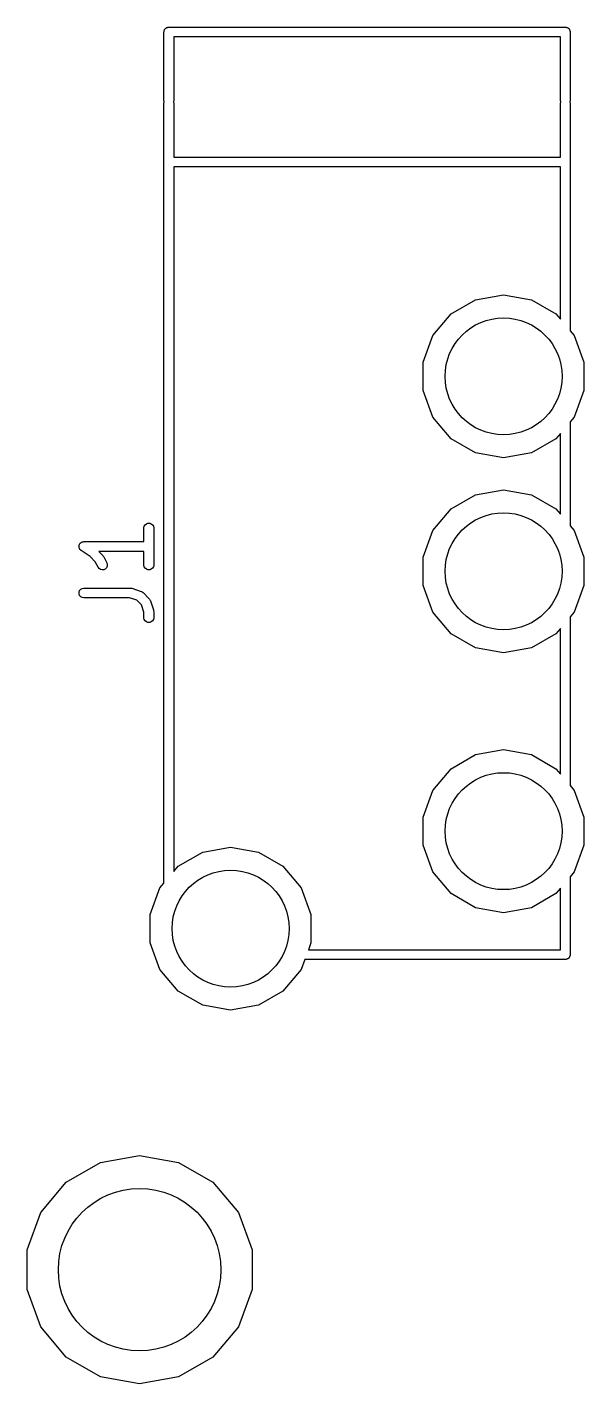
# Model space of a CAD drawing. Extents: x 37 to 203, y -145 to -25.
# Drawn here: x 56.77 to 65.34, y -46.01 to -25.12 of the extents above; entities that cross this region are included whole.
import ezdxf

# ---------------------------------------------------------------- set-up
doc = ezdxf.new("R2010")
doc.units = 0
doc.header["$MEASUREMENT"] = 0
doc.layers.add('BLACK', color=7, linetype='CONTINUOUS')

msp = doc.modelspace()

# ---------------------------------------------------------------- linework, layer by layer
at = {"layer": 'Black'}
for p, q in [((58.875, -25.2), (58.8761, -25.1935)), ((58.875, -26.25), (58.875, -25.2)), ((58.8761, -25.187), (58.8784, -25.1808)), ((58.8761, -25.1935), (58.8761, -25.187)), ((58.8784, -25.1808), (58.8795, -25.1743)), ((58.8795, -25.1743), (58.8828, -25.1687)), ((58.8828, -25.1687), (58.885, -25.1625)), ((58.885, -25.1625), (58.8893, -25.1575)), ((58.8893, -25.1575), (58.8925, -25.1518)), ((58.8925, -25.1518), (58.8976, -25.1476)), ((58.8976, -25.1476), (58.9018, -25.1425)), ((58.9018, -25.1425), (58.9075, -25.1393)), ((58.9075, -25.1393), (58.9125, -25.135)), ((58.9125, -25.135), (58.9187, -25.1328)), ((58.9187, -25.1328), (58.9243, -25.1295)), ((58.9243, -25.1295), (58.9308, -25.1284)), ((58.9308, -25.1284), (58.937, -25.1261)), ((58.937, -25.1261), (58.9435, -25.1261)), ((58.9435, -25.1261), (58.95, -25.125)), ((58.95, -25.125), (65.05, -25.125)), ((65.05, -25.125), (65.0565, -25.1261)), ((65.0565, -25.1261), (65.063, -25.1261)), ((65.063, -25.1261), (65.0692, -25.1284)), ((65.0692, -25.1284), (65.0757, -25.1295)), ((65.0757, -25.1295), (65.0813, -25.1328)), ((65.0813, -25.1328), (65.0875, -25.135)), ((65.0875, -25.135), (65.0925, -25.1393)), ((65.0925, -25.1393), (65.0982, -25.1425)), ((65.0982, -25.1425), (65.1024, -25.1476)), ((65.1024, -25.1476), (65.1075, -25.1518)), ((65.1075, -25.1518), (65.1107, -25.1575)), ((65.1107, -25.1575), (65.115, -25.1625)), ((65.115, -25.1625), (65.1172, -25.1687)), ((65.1172, -25.1687), (65.1205, -25.1743)), ((65.1205, -25.1743), (65.1216, -25.1808)), ((65.1216, -25.1808), (65.1239, -25.187)), ((65.1239, -25.187), (65.1239, -25.1935)), ((65.1239, -25.1935), (65.125, -25.2)), ((65.125, -25.2), (65.125, -26.25)), ((59.025, -25.275), (59.025, -26.25)), ((64.975, -25.275), (59.025, -25.275)), ((64.975, -26.25), (64.975, -25.275)), ((58.8794, -26.275), (58.875, -26.25)), ((58.875, -26.3), (58.8794, -26.275)), ((58.875, -27.3), (58.875, -26.3)), ((59.025, -26.25), (59.0206, -26.275)), ((59.0206, -26.275), (59.025, -26.3)), ((59.025, -26.3), (59.025, -27.125)), ((64.9794, -26.275), (64.975, -26.25)), ((64.975, -26.3), (64.9794, -26.275)), ((64.975, -27.125), (64.975, -26.3)), ((65.125, -26.25), (65.1206, -26.275)), ((65.1206, -26.275), (65.125, -26.3)), ((65.125, -26.3), (65.125, -27.3)), ((59.025, -27.125), (64.975, -27.125)), ((58.875, -38.2991), (58.875, -27.3)), ((59.025, -27.275), (59.025, -27.3)), ((64.975, -27.275), (59.025, -27.275)), ((59.025, -27.3), (59.025, -38.1204)), ((64.975, -27.3), (64.975, -27.275)), ((64.975, -29.6204), (64.975, -27.3)), ((65.125, -27.3), (65.125, -29.7991)), ((63.2934, -29.5388), (63.6708, -29.3209)), ((63.6708, -29.3209), (64.1, -29.2452)), ((64.1, -29.2452), (64.5292, -29.3209)), ((64.5292, -29.3209), (64.9066, -29.5388)), ((63.0133, -29.8726), (63.2934, -29.5388)), ((64.9066, -29.5388), (64.975, -29.6204)), ((65.125, -29.7991), (65.1867, -29.8726)), ((62.8643, -30.2821), (63.0133, -29.8726)), ((65.1867, -29.8726), (65.3357, -30.2821)), ((62.8643, -30.7179), (62.8643, -30.2821)), ((65.3357, -30.2821), (65.3357, -30.7179)), ((63.0133, -31.1274), (62.8643, -30.7179)), ((65.3357, -30.7179), (65.1867, -31.1274)), ((63.2934, -31.4612), (63.0133, -31.1274)), ((65.1867, -31.1274), (65.125, -31.2009)), ((65.125, -31.2009), (65.125, -32.7991)), ((63.6708, -31.6791), (63.2934, -31.4612)), ((64.9066, -31.4612), (64.5292, -31.6791)), ((64.975, -31.3796), (64.9066, -31.4612)), ((64.975, -32.6204), (64.975, -31.3796)), ((64.1, -31.7548), (63.6708, -31.6791)), ((64.5292, -31.6791), (64.1, -31.7548)), ((63.2934, -32.5388), (63.6708, -32.3209)), ((63.6708, -32.3209), (64.1, -32.2452)), ((64.1, -32.2452), (64.5292, -32.3209)), ((64.5292, -32.3209), (64.9066, -32.5388)), ((63.0133, -32.8726), (63.2934, -32.5388)), ((64.9066, -32.5388), (64.975, -32.6204)), ((58.5849, -32.7851), (58.6049, -32.7684)), ((58.6049, -32.7684), (58.6294, -32.7595)), ((58.6294, -32.7595), (58.6554, -32.7595)), ((58.6554, -32.7595), (58.6799, -32.7684)), ((58.6799, -32.7684), (58.6998, -32.7851)), ((58.5674, -32.8333), (58.5719, -32.8077)), ((58.5674, -33.044), (58.5674, -32.8333)), ((58.5719, -32.8077), (58.5849, -32.7851)), ((58.6998, -32.7851), (58.7129, -32.8077)), ((58.7129, -32.8077), (58.7174, -32.8333)), ((58.7174, -32.8333), (58.7174, -33.4048)), ((62.8643, -33.2821), (63.0133, -32.8726)), ((65.125, -32.7991), (65.1867, -32.8726)), ((65.1867, -32.8726), (65.3357, -33.2821)), ((57.5675, -33.1142), (57.5685, -33.1102)), ((57.5685, -33.1231), (57.5675, -33.1142)), ((57.5685, -33.106), (57.5716, -33.0976)), ((57.5685, -33.1102), (57.5685, -33.106)), ((57.5685, -33.1321), (57.5685, -33.1231)), ((57.5699, -33.136), (57.5685, -33.1321)), ((57.5704, -33.1401), (57.5699, -33.136)), ((57.5744, -33.1481), (57.5704, -33.1401)), ((57.5716, -33.0976), (57.5737, -33.0889)), ((57.5737, -33.0889), (57.576, -33.0855)), ((57.5774, -33.1565), (57.5744, -33.1481)), ((57.576, -33.0855), (57.5774, -33.0815)), ((57.5774, -33.0815), (57.5832, -33.0747)), ((57.5801, -33.1597), (57.5774, -33.1565)), ((57.5819, -33.1635), (57.5801, -33.1597)), ((57.5884, -33.1696), (57.5819, -33.1635)), ((57.5832, -33.0747), (57.5881, -33.0672)), ((57.5881, -33.0672), (57.5915, -33.0648)), ((57.5942, -33.1765), (57.5884, -33.1696)), ((57.5915, -33.0648), (57.5942, -33.0616)), ((57.5942, -33.0616), (57.6019, -33.0571)), ((57.5978, -33.1786), (57.5942, -33.1765)), ((57.6008, -33.1815), (57.5978, -33.1786)), ((57.7375, -33.2726), (57.6008, -33.1815)), ((57.6019, -33.0571), (57.6091, -33.0518)), ((57.6091, -33.0518), (57.6131, -33.0506)), ((57.6131, -33.0506), (57.6167, -33.0486)), ((57.6167, -33.0486), (57.6255, -33.047)), ((57.6255, -33.047), (57.6341, -33.0445)), ((57.6341, -33.0445), (57.6383, -33.0448)), ((57.6383, -33.0448), (57.6424, -33.044)), ((57.6424, -33.044), (58.5674, -33.044)), ((58.5674, -33.194), (57.8711, -33.194)), ((57.8711, -33.194), (57.9335, -33.2565)), ((58.5674, -33.4048), (58.5674, -33.194)), ((57.8188, -33.354), (57.7375, -33.2726)), ((57.861, -33.4383), (57.8188, -33.354)), ((57.9335, -33.2565), (57.9404, -33.2663)), ((57.9404, -33.2663), (57.9476, -33.276)), ((57.9476, -33.276), (57.9952, -33.3712)), ((57.9952, -33.3712), (58.0026, -33.3962)), ((58.0026, -33.3962), (58.001, -33.4222)), ((58.5719, -33.4304), (58.5674, -33.4048)), ((58.7174, -33.4048), (58.7129, -33.4304)), ((62.8643, -33.7179), (62.8643, -33.2821)), ((65.3357, -33.2821), (65.3357, -33.7179)), ((57.8765, -33.4592), (57.861, -33.4383)), ((57.8983, -33.4736), (57.8765, -33.4592)), ((57.9236, -33.4796), (57.8983, -33.4736)), ((57.9495, -33.4766), (57.9236, -33.4796)), ((57.9728, -33.465), (57.9495, -33.4766)), ((57.9907, -33.4461), (57.9728, -33.465)), ((58.001, -33.4222), (57.9907, -33.4461)), ((58.5849, -33.453), (58.5719, -33.4304)), ((58.6049, -33.4697), (58.5849, -33.453)), ((58.6294, -33.4786), (58.6049, -33.4697)), ((58.6554, -33.4786), (58.6294, -33.4786)), ((58.6799, -33.4697), (58.6554, -33.4786)), ((58.6998, -33.453), (58.6799, -33.4697)), ((58.7129, -33.4304), (58.6998, -33.453)), ((57.5685, -33.8203), (57.5774, -33.7958)), ((57.5685, -33.8464), (57.5685, -33.8203)), ((57.5774, -33.7958), (57.5942, -33.7759)), ((57.5942, -33.7759), (57.6167, -33.7629)), ((57.6167, -33.7629), (57.6424, -33.7583)), ((57.6424, -33.7583), (58.3567, -33.7583)), ((58.3567, -33.7583), (58.3685, -33.7604)), ((58.3685, -33.7604), (58.3804, -33.7622)), ((58.3804, -33.7622), (58.5232, -33.8098)), ((58.5232, -33.8098), (58.527, -33.8119)), ((58.527, -33.8119), (58.5312, -33.813)), ((58.5312, -33.813), (58.5384, -33.818)), ((58.5384, -33.818), (58.5461, -33.8222)), ((58.5461, -33.8222), (58.549, -33.8254)), ((58.549, -33.8254), (58.5526, -33.8279)), ((58.5526, -33.8279), (58.6478, -33.9232)), ((63.0133, -34.1274), (62.8643, -33.7179)), ((65.3357, -33.7179), (65.1867, -34.1274)), ((57.5774, -33.8708), (57.5685, -33.8464)), ((57.5942, -33.8908), (57.5774, -33.8708)), ((57.6167, -33.9038), (57.5942, -33.8908)), ((57.6424, -33.9083), (57.6167, -33.9038)), ((58.3445, -33.9083), (57.6424, -33.9083)), ((58.459, -33.9465), (58.3445, -33.9083)), ((58.5292, -34.0167), (58.459, -33.9465)), ((58.5674, -34.1312), (58.5292, -34.0167)), ((58.6478, -33.9232), (58.6503, -33.9267)), ((58.6503, -33.9267), (58.6535, -33.9296)), ((58.6535, -33.9296), (58.6577, -33.9373)), ((58.6577, -33.9373), (58.6627, -33.9445)), ((58.6627, -33.9445), (58.6639, -33.9487)), ((58.6639, -33.9487), (58.6659, -33.9525)), ((58.6659, -33.9525), (58.7135, -34.0953)), ((58.5674, -34.2143), (58.5674, -34.1312)), ((58.5719, -34.2399), (58.5674, -34.2143)), ((58.5849, -34.2625), (58.5719, -34.2399)), ((58.7129, -34.2399), (58.6998, -34.2625)), ((58.7174, -34.2143), (58.7129, -34.2399)), ((58.7135, -34.0953), (58.7153, -34.1072)), ((58.7153, -34.1072), (58.7174, -34.119)), ((58.7174, -34.119), (58.7174, -34.2143)), ((63.2934, -34.4612), (63.0133, -34.1274)), ((65.1867, -34.1274), (65.125, -34.2009)), ((65.125, -34.2009), (65.125, -36.7991)), ((58.6049, -34.2792), (58.5849, -34.2625)), ((58.6294, -34.2881), (58.6049, -34.2792)), ((58.6554, -34.2881), (58.6294, -34.2881)), ((58.6799, -34.2792), (58.6554, -34.2881)), ((58.6998, -34.2625), (58.6799, -34.2792)), ((64.975, -34.3796), (64.9066, -34.4612)), ((64.975, -36.6204), (64.975, -34.3796)), ((63.6708, -34.6791), (63.2934, -34.4612)), ((64.9066, -34.4612), (64.5292, -34.6791)), ((64.1, -34.7548), (63.6708, -34.6791)), ((64.5292, -34.6791), (64.1, -34.7548)), ((63.2934, -36.5388), (63.6708, -36.3209)), ((63.6708, -36.3209), (64.1, -36.2452)), ((64.1, -36.2452), (64.5292, -36.3209)), ((64.5292, -36.3209), (64.9066, -36.5388)), ((63.0133, -36.8726), (63.2934, -36.5388)), ((64.9066, -36.5388), (64.975, -36.6204)), ((62.8643, -37.2821), (63.0133, -36.8726)), ((65.125, -36.7991), (65.1867, -36.8726)), ((65.1867, -36.8726), (65.3357, -37.2821)), ((62.8643, -37.7179), (62.8643, -37.2821)), ((65.3357, -37.2821), (65.3357, -37.7179)), ((59.4708, -37.8209), (59.9, -37.7452)), ((59.9, -37.7452), (60.3292, -37.8209)), ((63.0133, -38.1274), (62.8643, -37.7179)), ((65.3357, -37.7179), (65.1867, -38.1274)), ((59.0934, -38.0388), (59.4708, -37.8209)), ((60.3292, -37.8209), (60.7066, -38.0388)), ((59.025, -38.1204), (59.0934, -38.0388)), ((60.7066, -38.0388), (60.9867, -38.3726)), ((63.2934, -38.4612), (63.0133, -38.1274)), ((65.1867, -38.1274), (65.125, -38.2009)), ((65.125, -38.2009), (65.125, -39.4)), ((58.6643, -38.7821), (58.8133, -38.3726)), ((58.8133, -38.3726), (58.875, -38.2991)), ((60.9867, -38.3726), (61.1357, -38.7821)), ((64.975, -38.3796), (64.9066, -38.4612)), ((64.975, -39.325), (64.975, -38.3796)), ((63.6708, -38.6791), (63.2934, -38.4612)), ((64.9066, -38.4612), (64.5292, -38.6791)), ((58.6643, -39.2179), (58.6643, -38.7821)), ((61.1357, -38.7821), (61.1357, -39.2179)), ((64.1, -38.7548), (63.6708, -38.6791)), ((64.5292, -38.6791), (64.1, -38.7548)), ((58.8133, -39.6274), (58.6643, -39.2179)), ((61.1357, -39.2179), (61.0967, -39.325)), ((61.0967, -39.325), (64.975, -39.325)), ((65.0875, -39.465), (65.0813, -39.4672)), ((65.0925, -39.4607), (65.0875, -39.465)), ((65.0982, -39.4575), (65.0925, -39.4607)), ((65.1024, -39.4524), (65.0982, -39.4575)), ((65.1075, -39.4482), (65.1024, -39.4524)), ((65.1107, -39.4425), (65.1075, -39.4482)), ((65.115, -39.4375), (65.1107, -39.4425)), ((65.1172, -39.4313), (65.115, -39.4375)), ((65.1205, -39.4257), (65.1172, -39.4313)), ((65.1216, -39.4192), (65.1205, -39.4257)), ((65.1239, -39.413), (65.1216, -39.4192)), ((65.125, -39.4), (65.1239, -39.4065)), ((65.1239, -39.4065), (65.1239, -39.413)), ((59.0934, -39.9612), (58.8133, -39.6274)), ((60.9867, -39.6274), (60.7066, -39.9612)), ((61.0421, -39.475), (60.9867, -39.6274)), ((65.05, -39.475), (61.0421, -39.475)), ((65.0565, -39.4739), (65.05, -39.475)), ((65.063, -39.4739), (65.0565, -39.4739)), ((65.0692, -39.4716), (65.063, -39.4739)), ((65.0757, -39.4705), (65.0692, -39.4716)), ((65.0813, -39.4672), (65.0757, -39.4705)), ((59.4708, -40.1791), (59.0934, -39.9612)), ((60.7066, -39.9612), (60.3292, -40.1791)), ((59.9, -40.2548), (59.4708, -40.1791)), ((60.3292, -40.1791), (59.9, -40.2548)), ((57.8992, -42.5993), (58.5, -42.4933)), ((58.5, -42.4933), (59.1008, -42.5993)), ((57.3708, -42.9043), (57.8992, -42.5993)), ((59.1008, -42.5993), (59.6292, -42.9043)), ((56.9787, -43.3717), (57.3708, -42.9043)), ((59.6292, -42.9043), (60.0213, -43.3717)), ((56.77, -43.945), (56.9787, -43.3717)), ((60.0213, -43.3717), (60.23, -43.945)), ((56.77, -44.555), (56.77, -43.945)), ((60.23, -43.945), (60.23, -44.555)), ((56.9787, -45.1283), (56.77, -44.555)), ((60.23, -44.555), (60.0213, -45.1283)), ((57.3708, -45.5957), (56.9787, -45.1283)), ((60.0213, -45.1283), (59.6292, -45.5957)), ((57.8992, -45.9007), (57.3708, -45.5957)), ((59.6292, -45.5957), (59.1008, -45.9007)), ((58.5, -46.0067), (57.8992, -45.9007)), ((59.1008, -45.9007), (58.5, -46.0067))]:
    msp.add_line(p, q, dxfattribs=at)
for centre, radius in [((64.1, -30.5), 0.9), ((64.1, -33.5), 0.9), ((64.1, -37.5), 0.9), ((59.9, -39), 0.9), ((58.5, -44.25), 1.25)]:
    msp.add_circle(centre, radius, dxfattribs=at)

doc.saveas('drawing.dxf')
